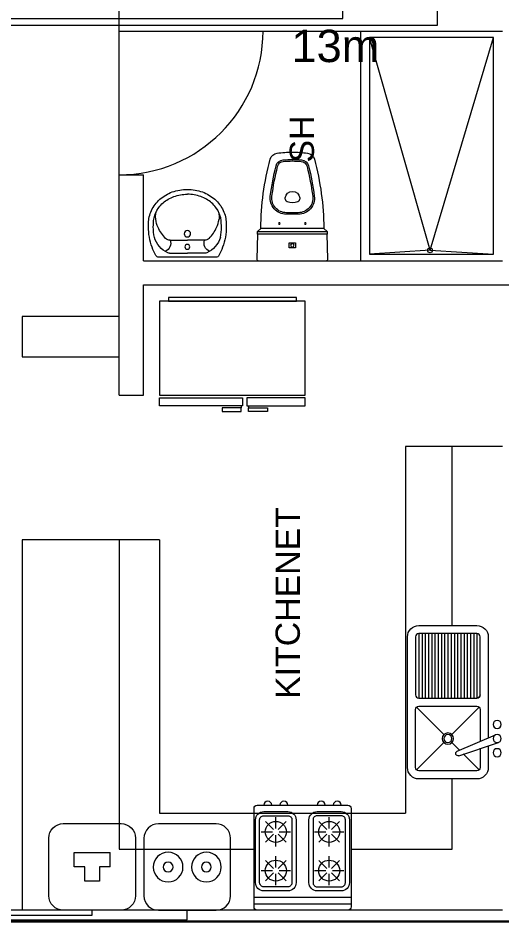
# Model space of a CAD drawing. Header units: metres. Extents: x -2 to 3328848, y -2 to 2725060.
# Drawn here: x 1663026.8 to 1663056.7, y 1364390.7 to 1364446.6 of the extents above; entities that cross this region are included whole.
import ezdxf

# ---------------------------------------------------------------- set-up
doc = ezdxf.new("R2010")
doc.units = ezdxf.units.M
doc.layers.get('0').update_dxf_attribs({"color": 253, "lineweight": 0})
for name, color, linetype, lineweight in [('ICT_TOMAS', 1, 'Continuous', 0), ('muebles', 253, 'Continuous', 0), ('NOFIJO', 253, 'Continuous', 0), ('PUERTAS', 253, 'Continuous', 0)]:
    doc.layers.add(name, color=color, linetype=linetype, lineweight=lineweight)
doc.styles.add('COTA', font='arial.ttf', dxfattribs={"height": 1})
doc.styles.get("Standard").update_dxf_attribs({"font": 'arial.ttf'})

# ---------------------------------------------------------------- blocks, each defined once
blk = doc.blocks.new('Estufa-p04')
for p, q in [((0.09, 0.3), (0.09, -0.3)), ((0.13, 0.3), (0.13, -0.3)), ((0.2314, 0.2286), (0.2809, 0.1791)), ((0.295, 0.255), (0.295, 0.185)), ((0.3091, 0.1791), (0.3586, 0.2286)), ((0.4714, 0.2286), (0.5209, 0.1791)), ((0.535, 0.255), (0.535, 0.185)), ((0.5491, 0.1791), (0.5986, 0.2286)), ((0.205, 0.165), (0.275, 0.165)), ((0.2314, 0.1014), (0.2809, 0.1509)), ((0.295, 0.145), (0.295, 0.075)), ((0.3091, 0.1509), (0.3586, 0.1014)), ((0.315, 0.165), (0.385, 0.165)), ((0.445, 0.165), (0.515, 0.165)), ((0.4714, 0.1014), (0.5209, 0.1509)), ((0.535, 0.145), (0.535, 0.075)), ((0.5491, 0.1509), (0.5986, 0.1014)), ((0.555, 0.165), (0.625, 0.165)), ((0.2314, -0.1014), (0.2809, -0.1509)), ((0.295, -0.075), (0.295, -0.145)), ((0.3091, -0.1509), (0.3586, -0.1014)), ((0.4714, -0.1014), (0.5209, -0.1509)), ((0.535, -0.075), (0.535, -0.145)), ((0.5491, -0.1509), (0.5986, -0.1014)), ((0.205, -0.165), (0.275, -0.165)), ((0.315, -0.165), (0.385, -0.165)), ((0.445, -0.165), (0.515, -0.165)), ((0.555, -0.165), (0.625, -0.165)), ((0.2314, -0.2286), (0.2809, -0.1791)), ((0.295, -0.185), (0.295, -0.255)), ((0.3091, -0.1791), (0.3586, -0.2286)), ((0.4714, -0.2286), (0.5209, -0.1791)), ((0.535, -0.185), (0.535, -0.255)), ((0.5491, -0.1791), (0.5986, -0.2286))]:
    blk.add_line(p, q)
for points in [[(0.7, 0.28), (0.7, -0.28, -0.414214), (0.68, -0.3), (0.07, -0.3, -0.414214), (0.05, -0.28), (0.05, 0.28, -0.414214), (0.07, 0.3), (0.68, 0.3, -0.414214)], [(0.66, 0.24), (0.66, 0.09, -0.414214), (0.61, 0.04), (0.22, 0.04, -0.414214), (0.17, 0.09), (0.17, 0.24, -0.414214), (0.22, 0.29), (0.61, 0.29, -0.414214)], [(0.635, 0.24), (0.635, 0.09, -0.414214), (0.61, 0.065), (0.22, 0.065, -0.414214), (0.195, 0.09), (0.195, 0.24, -0.414214), (0.22, 0.265), (0.61, 0.265, -0.414214)], [(0.66, -0.09), (0.66, -0.24, -0.414214), (0.61, -0.29), (0.22, -0.29, -0.414214), (0.17, -0.24), (0.17, -0.09, -0.414214), (0.22, -0.04), (0.61, -0.04, -0.414214)], [(0.635, -0.24), (0.635, -0.09, 0.414214), (0.61, -0.065), (0.22, -0.065, 0.414214), (0.195, -0.09), (0.195, -0.24, 0.414214), (0.22, -0.265), (0.61, -0.265, 0.414214)]]:
    blk.add_lwpolyline(points, format="xyb", close=True)
for centre in [(0.295, 0.165), (0.535, 0.165), (0.295, -0.165), (0.535, -0.165)]:
    blk.add_circle(centre, 0.065)
for centre in [(0.7, 0.2147), (0.7, 0.1153), (0.7, -0.1153), (0.7, -0.2147)]:
    blk.add_arc(centre, 0.025, 270, 90)
blk = doc.blocks.new('fr')
for p, q in [((3287.0072, 1591.175), (3287.0072, 1590.775)), ((3287.0272, 1591.175), (3287.0272, 1590.775)), ((3287.0472, 1591.175), (3287.0472, 1590.775)), ((3287.0672, 1591.175), (3287.0672, 1590.775)), ((3287.0872, 1591.175), (3287.0872, 1590.775)), ((3287.1072, 1591.175), (3287.1072, 1590.775)), ((3287.1272, 1591.175), (3287.1272, 1590.775)), ((3287.1472, 1591.175), (3287.1472, 1590.775)), ((3287.1672, 1591.175), (3287.1672, 1590.775)), ((3287.1872, 1591.175), (3287.1872, 1590.775)), ((3287.2072, 1591.175), (3287.2072, 1590.775)), ((3287.2272, 1591.175), (3287.2272, 1590.775)), ((3287.2472, 1591.175), (3287.2472, 1590.775)), ((3287.2672, 1591.175), (3287.2672, 1590.775)), ((3287.2872, 1591.175), (3287.2872, 1590.775)), ((3287.3072, 1591.175), (3287.3072, 1590.775)), ((3287.3272, 1591.175), (3287.3272, 1590.775)), ((3287.3472, 1591.175), (3287.3472, 1590.775)), ((3287.3672, 1591.175), (3287.3672, 1590.775)), ((3287.1294, 1590.4462), (3286.892, 1590.548)), ((3287.1189, 1590.4188), (3286.8742, 1590.5014))]:
    blk.add_line(p, q)
for points in [[(3287.0072, 1591.225, 0.414214), (3286.9372, 1591.155), (3286.9372, 1590.5286)], [(3286.9372, 1590.4801), (3286.9372, 1590.345, 0.414214), (3287.0072, 1590.275), (3287.3672, 1590.275, 0.414214), (3287.4372, 1590.345), (3287.4372, 1591.155, 0.414214), (3287.3672, 1591.225), (3287.0072, 1591.225)], [(3287.3672, 1590.725), (3287.0072, 1590.725, 0.414214), (3286.9872, 1590.705), (3286.9872, 1590.5093, 0.414214)], [(3286.9872, 1590.4649), (3286.9872, 1590.345, 0.414214), (3287.0072, 1590.325), (3287.3672, 1590.325, 0.414214), (3287.3872, 1590.345), (3287.3872, 1590.705, 0.414214), (3287.3672, 1590.725)]]:
    blk.add_lwpolyline(points, format="xyb")
blk.add_lwpolyline([(3287.3672, 1590.775), (3287.0072, 1590.775, -0.414214), (3286.9872, 1590.795), (3286.9872, 1591.155, -0.414214), (3287.0072, 1591.175), (3287.3672, 1591.175, -0.414214), (3287.3872, 1591.155), (3287.3872, 1590.795, -0.414214)], format="xyb", close=True)
for points in [[(3286.993, 1590.7192), (3287.1624, 1590.5498)], [(3287.3813, 1590.7192), (3287.2119, 1590.5498)], [(3287.1624, 1590.5003), (3287.1161, 1590.454)], [(3287.2119, 1590.5003), (3287.3813, 1590.3309)], [(3287.0918, 1590.4296), (3286.993, 1590.3309)]]:
    blk.add_lwpolyline(points)
for centre, radius in [((3286.8822, 1590.6125), 0.025), ((3286.8822, 1590.525), 0.025), ((3287.1872, 1590.525), 0.035), ((3287.1872, 1590.525), 0.025), ((3286.8822, 1590.4375), 0.025)]:
    blk.add_circle(centre, radius)
for centre, radius, start, end in [((3287.0072, 1590.795), 0.02, 180, 270), ((3287.0072, 1590.795), 0.02, 180, 270), ((3287.1236, 1590.4327), 0.0147, 251.3579, 66.779)]:
    blk.add_arc(centre, radius, start, end)
blk = doc.blocks.new('ww')
at = {"layer": 'muebles', "ltscale": 4}
for p, q in [((1737.9301, 1442.9936), (1737.9301, 1442.9823)), ((1737.9751, 1442.9936), (1737.9751, 1442.9823))]:
    blk.add_line(p, q, dxfattribs=at)
at = {"layer": 'muebles'}
blk.add_lwpolyline([(1737.5802, 1443.6423), (1738.4802, 1443.6423), (1738.4802, 1443.0589), (1737.5802, 1443.0589)], close=True, dxfattribs=at)
at = {"layer": 'muebles', "ltscale": 4}
for points in [[(1737.6327, 1443.6652), (1738.4252, 1443.6652), (1738.4252, 1443.6423), (1737.6327, 1443.6423)], [(1737.5802, 1443.0423), (1737.9403, 1443.0423), (1737.9403, 1442.9936), (1737.5802, 1442.9936)], [(1738.4802, 1443.0423), (1737.9681, 1443.0423), (1737.9681, 1442.9936), (1738.4802, 1442.9936)], [(1737.9301, 1442.9823), (1737.8119, 1442.9823), (1737.8119, 1442.9589), (1737.9301, 1442.9589)], [(1737.9751, 1442.9823), (1738.0933, 1442.9823), (1738.0933, 1442.9589), (1737.9751, 1442.9589)]]:
    blk.add_lwpolyline(points, close=True, dxfattribs=at)
blk = doc.blocks.new('ISS-I-19')
for points in [[(-0.2097, 0), (0.2097, 0, -0.423114), (0.2197, -0.0103), (0.215, -0.165), (-0.215, -0.165), (-0.2197, -0.0103, -0.423114)], [(-0.195, -0.2, 0.063391), (-0.1364, -0.6288, 0.305778), (-0.0942, -0.6655, 0.026376), (0, -0.672, 0.026376), (0.0942, -0.6655, 0.305778), (0.1364, -0.6288, 0.063391), (0.195, -0.2)], [(0.0348, -0.3652, 0.191623), (-0.0325, -0.3652, 0.289538), (-0.0439, -0.3833), (-0.0439, -0.3888, 0.888012), (0.0462, -0.3888), (0.0462, -0.3833, 0.289538)]]:
    blk.add_lwpolyline(points, format="xyb", close=True)
blk.add_lwpolyline([(0.0198, -0.1114), (0.0198, -0.0795), (-0.0198, -0.0795), (-0.0198, -0.1114)], close=True)
for points in [[(-0.215, -0.165), (-0.215, -0.18), (0.215, -0.18), (0.215, -0.165)], [(-0.215, -0.18), (-0.195, -0.2)], [(0.215, -0.18), (0.195, -0.2)]]:
    blk.add_lwpolyline(points)
for points in [[(-0.0007, -0.627, 0.016864), (0.0566, -0.6241, 0.321456), (0.1009, -0.5863, 0.028421), (0.1361, -0.4001, 0.452707), (0.0369, -0.2871), (-0.0369, -0.2871, 0.452707), (-0.1361, -0.4001, 0.028421), (-0.1009, -0.5863, 0.321456), (-0.0566, -0.6241, 0.016864), (0.0007, -0.627)], [(-0.0009, -0.617, 0.016864), (0.0557, -0.6142, 0.321456), (0.0912, -0.5839, 0.028421), (0.1262, -0.3988, 0.452707), (0.0369, -0.2971), (-0.0369, -0.2971, 0.452707), (-0.1262, -0.3988, 0.028421), (-0.0912, -0.5839, 0.321456), (-0.0557, -0.6142, 0.016864), (0.0009, -0.617, -0.000262), (0, -0.617, -0.000262), (-0.0009, -0.617, 0.000262), (0, -0.617, 0.000262), (0.0009, -0.617, -0.000262), (0, -0.617, -0.000262), (-0.0009, -0.617, 0.000262), (0, -0.617, 0.000262), (0.0009, -0.617)]]:
    blk.add_lwpolyline(points, format="xyb")
for centre, radius in [((0, -0.0955), 0.0109), ((-0.08, -0.23), 0.005), ((0.08, -0.23), 0.005)]:
    blk.add_circle(centre, radius)
blk = doc.blocks.new('SAPLS510')
for p, q in [((-0.1098, -0.025), (0, -0.025)), ((0.1098, -0.025), (0, -0.025)), ((-0.1061, -0.105), (0, -0.105)), ((0.1061, -0.105), (0, -0.105))]:
    blk.add_line(p, q)
blk.add_lwpolyline([(0.1775, 0), (-0.1775, 0, 0.27095), (-0.1949, -0.0102, 0.041198), (-0.2183, -0.0611, 0.087147), (-0.2406, -0.1885, 0.014423), (-0.24, -0.21, 0.110985), (-0.2223, -0.2889, 0.102819), (-0.1697, -0.3585, 0.093047), (-0.0933, -0.4036, 0.087147), (0, -0.42, 0.087147), (0.0933, -0.4036, 0.093047), (0.1697, -0.3585, 0.102819), (0.2223, -0.2889, 0.110985), (0.24, -0.21, -0.014423), (0.2406, -0.1885, 0.087147), (0.2183, -0.0611, 0.041198), (0.1949, -0.0102, 0.27095), (0.1775, 0)], format="xyb", close=True)
for points in [[(-0.2043, -0.1227, 0.048163), (-0.2106, -0.1885, 0.015067), (-0.21, -0.2092, 0.042482)], [(-0.1343, -0.1166, 0.092164), (-0.1808, -0.1839, 0.064814), (-0.196, -0.2348, 0.10564)], [(0.1343, -0.1166, -0.092164), (0.1808, -0.1839, -0.064814), (0.196, -0.2348, -0.10564)], [(0.2043, -0.1227, -0.048163), (0.2106, -0.1885, -0.015067), (0.21, -0.2092, -0.042482)], [(-0.21, -0.2092, 0.11237), (-0.1951, -0.2761, 0.102819), (-0.15, -0.3359, 0.093047), (-0.083, -0.3754, 0.087147), (0, -0.39, 0.087147)], [(0.21, -0.2092, -0.11237), (0.1951, -0.2761, -0.102819), (0.15, -0.3359, -0.093047), (0.083, -0.3754, -0.087147), (0, -0.39, -0.087147)], [(-0.2058, -0.2457, 0.000644), (-0.2057, -0.2465, 0.042482)], [(0.2058, -0.2457, -0.000644), (0.2057, -0.2465, -0.042482)]]:
    blk.add_lwpolyline(points, format="xyb")
for centre, radius in [((0, -0.0642), 0.015), ((0, -0.1453), 0.02)]:
    blk.add_circle(centre, radius)
for centre, radius, start, end in [((-0.0597, -0.1651), 0.1507, 113.6597, 163.6496), ((-0.1571, -0.0866), 0.0542, 340.1112, 68.7227), ((-0.1101, -0.05), 0.025, 89.7116, 113.6597), ((-0.1098, -0.115), 0.09, 90, 90.4907), ((0.1571, -0.0866), 0.0542, 111.2773, 199.8888), ((0.1098, -0.115), 0.09, 89.5093, 90), ((0.1101, -0.05), 0.025, 66.3403, 90.2884), ((0.0597, -0.1651), 0.1507, 16.3504, 66.3403), ((-0.1061, -0.145), 0.04, 90, 134.8157), ((0.1061, -0.145), 0.04, 45.1843, 90), ((-0.1072, -0.2493), 0.09, 170.7122, 213.5016), ((0.1072, -0.2493), 0.09, 326.4984, 9.2878)]:
    blk.add_arc(centre, radius, start, end)
blk = doc.blocks.new('Toma TFN')
for p, q in [((-0.0625, 0.05), (-0.05, 0.05)), ((-0.0625, 0), (-0.0625, 0.05)), ((-0.05, 0.05), (0.05, 0.05)), ((0.05, 0.05), (0.0625, 0.05)), ((0.0625, 0), (0.0625, 0.05)), ((-0.05, 0), (-0.0625, 0)), ((-0.025, 0), (-0.05, 0)), ((-0.025, -0.05), (-0.025, 0)), ((0.025, 0), (0.025, -0.05)), ((0.05, 0), (0.025, 0)), ((0.0625, 0), (0.05, 0)), ((0.05, 0), (0.05, 0)), ((0.025, -0.05), (-0.025, -0.05))]:
    blk.add_line(p, q)
blk.add_lwpolyline([(-0.1, 0.15), (0.1, 0.15, -0.414214), (0.15, 0.1), (0.15, -0.1, -0.414214), (0.1, -0.15), (-0.1, -0.15, -0.414214), (-0.15, -0.1), (-0.15, 0.1, -0.414214)], format="xyb", close=True)
blk = doc.blocks.new('TOMA TV')
blk.add_lwpolyline([(-0.1, 0.15), (0.1, 0.15, -0.414214), (0.15, 0.1), (0.15, -0.1, -0.414214), (0.1, -0.15), (-0.1, -0.15, -0.414214), (-0.15, -0.1), (-0.15, 0.1, -0.414214)], format="xyb", close=True)
for centre, radius in [((-0.0663, 0), 0.0515), ((0.0663, 0), 0.0515), ((-0.0663, 0), 0.0172), ((0.0663, 0), 0.0172)]:
    blk.add_circle(centre, radius)

msp = doc.modelspace()

# ---------------------------------------------------------------- linework, layer by layer
at = {"ltscale": 0.02}
for p, q in [((1663033.022, 1364428.15), (1663033.022, 1364488.15)), ((1663033.022, 1364445.818), (1663056.735, 1364445.818)), ((1663047.963, 1364431.606), (1663047.963, 1364445.818)), ((1663033.022, 1364436.92), (1663034.522, 1364436.92)), ((1663034.522, 1364431.606), (1663034.522, 1364436.92)), ((1663034.522, 1364431.606), (1663056.735, 1364431.606)), ((1663034.522, 1364430.106), (1663082.282, 1364430.106)), ((1663034.522, 1364423.273), (1663034.522, 1364430.106)), ((1663056.735, 1364391.4), (1662986.501, 1364391.4))]:
    msp.add_line(p, q, dxfattribs=at)
for q in [(1663033.022, 1364425.65), (1663034.522, 1364423.273)]:
    msp.add_line((1663033.022, 1364423.273), q)
at = {"layer": 'ICT_TOMAS'}
for points in [[(1663002.383, 1364401.4), (1663002.383, 1364446.594), (1663046.852, 1364446.594), (1663046.852, 1364447.318)], [(1663052.693, 1364447.32), (1663052.693, 1364446.161), (1663003.094, 1364446.161), (1663003.094, 1364401.4)], [(1662999.23, 1364391.4), (1662999.23, 1364390.675), (1663000.763, 1364390.675), (1663092.745, 1364390.675), (1663092.745, 1364415.79), (1663083.943, 1364415.79), (1663083.943, 1364415.253)], [(1662999.537, 1364391.4), (1662999.537, 1364390.735), (1663000.763, 1364390.735), (1663092.662, 1364390.735), (1663092.662, 1364412.578), (1663092.52, 1364412.578)], [(1662999.917, 1364391.4), (1662999.917, 1364390.803), (1663001.759, 1364390.803), (1663037.233, 1364390.803), (1663037.233, 1364391.397)], [(1663000.333, 1364391.4), (1663000.333, 1364391.101), (1663001.759, 1364391.101), (1663031.351, 1364391.101), (1663031.351, 1364391.4)]]:
    msp.add_lwpolyline(points, dxfattribs=at)
at = {"layer": 'muebles', "ltscale": 0.02}
for p, q in [((1663052.248, 1364432.247), (1663048.511, 1364445.418)), ((1663052.248, 1364432.247), (1663056.172, 1364445.418)), ((1663052.248, 1364432.247), (1663048.511, 1364432.012)), ((1663052.248, 1364432.247), (1663056.172, 1364432.012)), ((1663050.735, 1364420.106), (1663050.735, 1364397.4)), ((1663056.735, 1364420.106), (1663050.735, 1364420.106)), ((1663053.614, 1364409.024), (1663053.614, 1364420.106)), ((1663027.022, 1364414.328), (1663027.022, 1364391.4)), ((1663035.522, 1364414.328), (1663027.022, 1364414.328)), ((1663033.022, 1364414.328), (1663033.022, 1364395.172)), ((1663035.522, 1364414.328), (1663035.522, 1364397.4)), ((1663053.614, 1364395.172), (1663053.614, 1364399.524)), ((1663035.522, 1364397.4), (1663050.735, 1364397.4)), ((1663033.022, 1364395.172), (1663041.362, 1364395.172)), ((1663047.362, 1364395.172), (1663053.614, 1364395.172))]:
    msp.add_line(p, q, dxfattribs=at)
msp.add_lwpolyline([(1663048.511, 1364445.418), (1663048.511, 1364432.012), (1663056.172, 1364432.012), (1663056.172, 1364445.418)], close=True, dxfattribs=at)
msp.add_circle((1663052.248, 1364432.247), 0.15, dxfattribs=at)
at = {"layer": 'NOFIJO', "ltscale": 0.02}
msp.add_lwpolyline([(1663033.022, 1364425.65), (1663033.022, 1364428.15), (1663027.022, 1364428.15), (1663027.022, 1364425.65)], close=True, dxfattribs=at)
at = {"layer": 'PUERTAS'}
msp.add_arc((1663033.022, 1364445.818), 8.897, 270, 0, dxfattribs=at)

# ---------------------------------------------------------------- block references
at = {"layer": 'ICT_TOMAS', "xscale": 17.85663777392733, "yscale": 17.85663777392733, "zscale": 17.85663777392733}
msp.add_blockref('Toma TFN', (1663031.351, 1364394.083), dxfattribs=at)
at = {"layer": 'ICT_TOMAS', "xscale": -17.84178858404148, "yscale": 17.84178858404148, "zscale": 17.84178858404148, "rotation": 180}
msp.add_blockref('TOMA TV', (1663037.233, 1364394.073), dxfattribs=at)
at = {"layer": 'muebles', "xscale": -10, "yscale": 10, "zscale": 10, "rotation": 180}
for name, p in [('ISS-I-19', (1663043.732, 1364431.606)), ('SAPLS510', (1663037.241, 1364431.821))]:
    msp.add_blockref(name, p, dxfattribs=at)
at = {"layer": 'muebles', "xscale": -10, "yscale": 10, "zscale": 10}
for name, p in [('ww', (1680420.324, 1349992.683)), ('fr', (1695925.224, 1348496.774))]:
    msp.add_blockref(name, p, dxfattribs=at)
at = {"layer": 'muebles', "ltscale": 4, "extrusion": (0, 0, -1), "xscale": -10, "yscale": 10, "zscale": -10, "rotation": 270}
msp.add_blockref('Estufa-p04', (-1663044.362, 1364390.9), dxfattribs=at)

# ---------------------------------------------------------------- texts
at = {"linetype": 'Continuous', "char_height": 1.5, "attachment_point": 1, "rotation": 90}
for s, insert in [('SH', (1663043.57, 1364437.678)), ('KITCHENET', (1663042.697, 1364404.478))]:
    msp.add_mtext_dynamic_manual_height_columns(s, width=45.32036, gutter_width=125, heights=[0], dxfattribs=dict(at, insert=insert))
at = {"layer": 'ICT_TOMAS', "ltscale": 0.015, "insert": (1663044.492, 1364443.87), "char_height": 2, "attachment_point": 7, "style": 'COTA'}
msp.add_mtext_dynamic_manual_height_columns('\\pxqc;13m', width=3.81057, gutter_width=4, heights=[1.343], dxfattribs=at)

doc.saveas('drawing.dxf')
